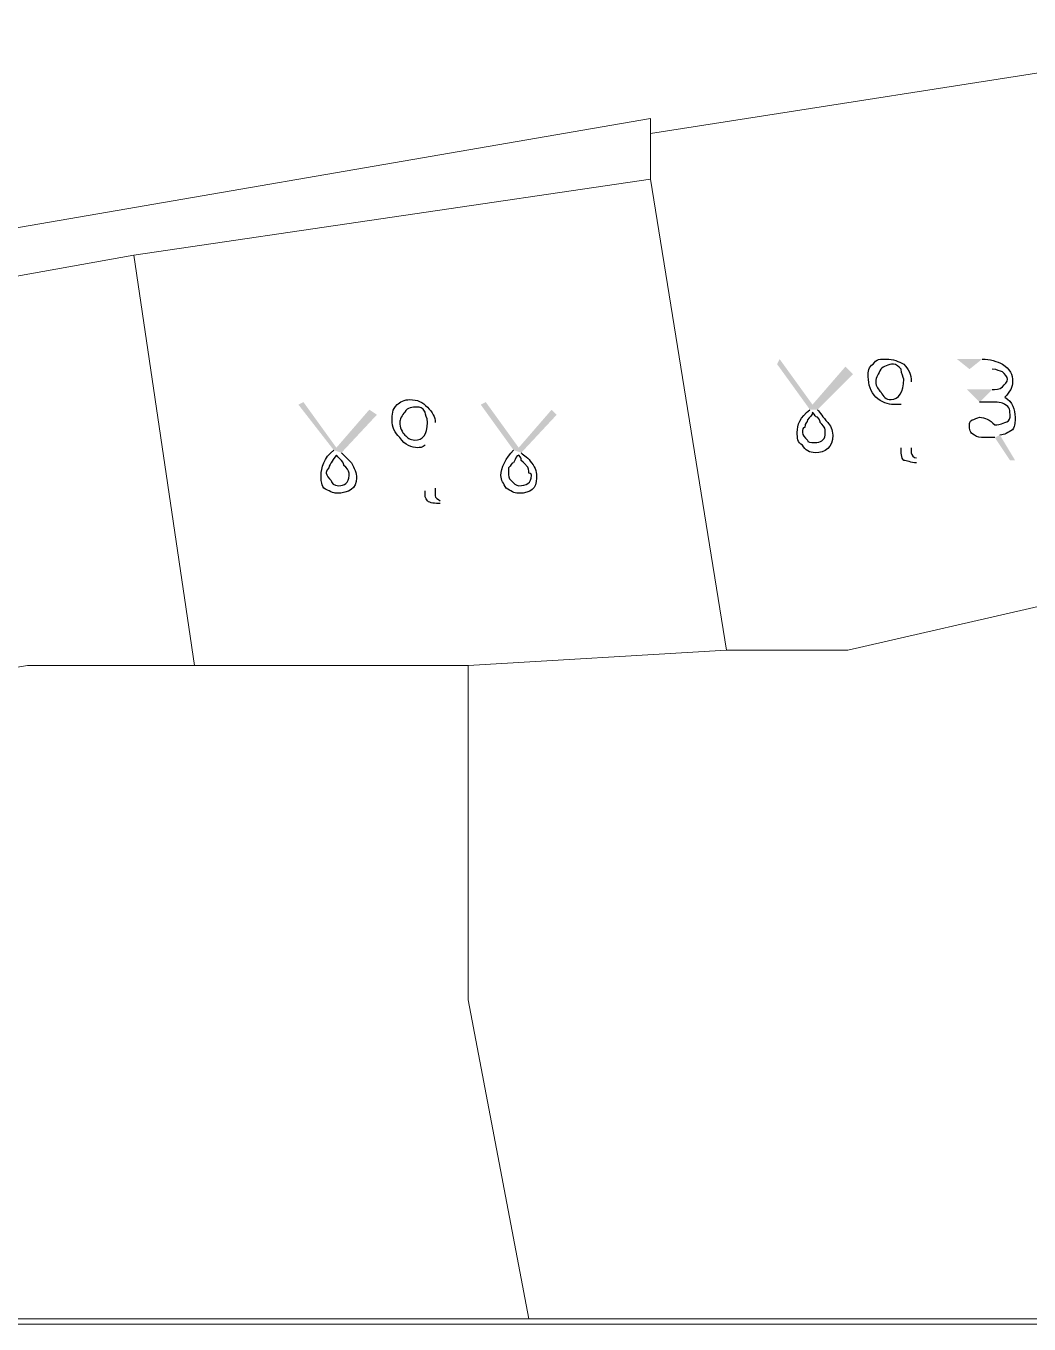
# Model space of a CAD drawing. Header units: metres. Extents: x 345912 to 349030, y 3061206 to 3061792.
# Drawn here: x 346821.61 to 346841.73, y 3061317.05 to 3061343.09 of the extents above; entities that cross this region are included whole.
import ezdxf

# ---------------------------------------------------------------- set-up
doc = ezdxf.new("R2010")
doc.units = ezdxf.units.M
doc.header["$MEASUREMENT"] = 0
doc.layers.add('PDF4_Geometry', color=7, linetype='Continuous')
doc.layers.add('PDF4_Solid Fills', color=7, linetype='Continuous')

msp = doc.modelspace()

# ---------------------------------------------------------------- hatches: boundary and pattern name
at = {"layer": 'PDF4_Solid Fills', "true_color": 0xc3c3c3, "transparency": 33554531}
h = msp.add_hatch(color=9, dxfattribs=at)
h.paths.add_polyline_path([(346861.86867, 3061355.56042), (346855.77267, 3061355.25562), (346854.85827, 3061364.39962), (346853.94387, 3061369.58122), (346859.73507, 3061370.80042), (346860.03987, 3061370.80042), (346860.95427, 3061365.61882), (346861.25907, 3061361.65642)], flags=0)
h.paths.add_polyline_path([(346864.00227, 3061332.39562), (346857.60147, 3061332.09083), (346856.68707, 3061342.14922), (346863.08787, 3061342.14922)], flags=0)
h.paths.add_polyline_path([(346838.09427, 3061366.83802), (346831.99827, 3061365.61882), (346831.08387, 3061365.31402), (346823.46387, 3061364.09482), (346814.01507, 3061362.26602), (346813.71028, 3061362.26602), (346791.45988, 3061357.99882), (346792.37427, 3061364.09482), (346811.27187, 3061367.75243), (346820.72067, 3061369.27642), (346829.55987, 3061371.10522), (346838.70387, 3061372.62922)], flags=0)
h.paths.add_polyline_path([(346867.65987, 3061372.32442), (346864.30707, 3061371.71482), (346864.30707, 3061372.01962), (346864.00227, 3061374.76282), (346867.35507, 3061375.37243)], flags=0)
h.paths.add_polyline_path([(346853.94387, 3061369.58122), (346845.71427, 3061368.05722), (346845.40947, 3061368.05722), (346845.10467, 3061368.05722), (346844.49507, 3061367.75243), (346838.09427, 3061366.83802), (346838.70387, 3061372.62922), (346849.06707, 3061374.76282), (346849.37187, 3061374.76282), (346849.67667, 3061375.06762), (346849.98147, 3061375.06762), (346850.28627, 3061375.06762), (346852.72467, 3061375.67722)], flags=0)
h.paths.add_polyline_path([(346859.73507, 3061370.80042), (346853.94387, 3061369.58122), (346852.72467, 3061375.67722), (346856.99187, 3061376.59162), (346858.82067, 3061376.89642), (346859.43027, 3061371.10522)], flags=0)
h.paths.add_polyline_path([(346864.00227, 3061374.76282), (346864.30707, 3061372.01962), (346864.30707, 3061371.71482), (346859.73507, 3061370.80042), (346859.43027, 3061371.10522), (346858.82067, 3061376.89642), (346860.95427, 3061377.20123), (346863.69747, 3061377.50603), (346863.69747, 3061376.89642)], flags=0)
h.paths.add_polyline_path([(346867.35507, 3061375.37243), (346864.00227, 3061374.76282), (346863.69747, 3061376.89642), (346863.69747, 3061377.50603), (346867.05027, 3061378.11562)], flags=0)
h.paths.add_polyline_path([(346956.05188, 3061317.15562), (346955.13748, 3061318.37482), (346952.39427, 3061320.81322), (346949.95587, 3061321.11802), (346943.85987, 3061323.25162), (346934.71587, 3061325.99482), (346928.01028, 3061327.51882), (346922.82867, 3061327.51882), (346919.78067, 3061327.21402), (346917.64707, 3061326.29962), (346909.41747, 3061322.03243), (346903.32147, 3061317.76522), (346901.18787, 3061317.15562), (346787.49747, 3061317.15562), (346787.19267, 3061318.37482), (346787.19267, 3061320.50842), (346788.10707, 3061333.91962), (346788.41187, 3061335.74842), (346788.41187, 3061342.14922), (346788.71668, 3061350.37882), (346789.63107, 3061357.08442), (346790.54547, 3061360.74202), (346790.54547, 3061366.22842), (346791.45988, 3061369.58122), (346794.50787, 3061379.03002), (346793.89827, 3061382.07802), (346793.59348, 3061382.99243), (346790.54547, 3061391.83162), (346787.19267, 3061402.80443), (346782.92547, 3061416.52042), (346782.92547, 3061419.87322), (346782.92547, 3061427.18843), (346780.18227, 3061437.55162), (346778.04867, 3061448.82923), (346775.30547, 3061457.36363), (346773.78147, 3061460.41162), (346770.73347, 3061464.06923), (346767.07587, 3061467.72682), (346763.11347, 3061473.51802), (346756.40787, 3061482.66203), (346754.88388, 3061486.31962), (346748.78787, 3061488.45322), (346744.82547, 3061489.36763), (346745.73987, 3061490.58682), (346754.57907, 3061487.84363), (346755.18867, 3061488.75802), (346754.57907, 3061494.24442), (346751.22627, 3061506.13162), (346747.56867, 3061512.83722), (346749.39748, 3061514.05643), (346753.35987, 3061506.43643), (346754.57907, 3061501.86442), (346756.71267, 3061492.72042), (346757.32227, 3061484.79563), (346760.37028, 3061481.13802), (346761.89427, 3061478.39483), (346767.07587, 3061470.77483), (346772.56227, 3061464.37402), (346775.00067, 3061461.02123), (346778.04867, 3061454.62042), (346780.18227, 3061447.00042), (346780.79187, 3061442.42843), (346784.44948, 3061428.10282), (346785.05907, 3061419.87322), (346785.36387, 3061417.13002), (346789.93587, 3061400.67083), (346795.11747, 3061386.04042), (346796.03187, 3061382.07802), (346795.42227, 3061375.67722), (346792.67907, 3061367.14282), (346792.37427, 3061364.09482), (346791.45988, 3061357.99882), (346791.15507, 3061353.73162), (346790.24067, 3061345.19722), (346789.93587, 3061333.61482), (346789.93587, 3061332.70042), (346789.63107, 3061331.48123), (346789.32628, 3061325.69002), (346789.02147, 3061321.42283), (346789.32628, 3061318.98443), (346789.63107, 3061317.15562), (346895.09187, 3061317.15562), (346896.00627, 3061317.46042), (346900.57827, 3061318.67962), (346905.45507, 3061320.81322), (346908.80787, 3061323.25162), (346916.12308, 3061327.21402), (346916.73267, 3061327.51882), (346917.64707, 3061327.82362), (346920.69507, 3061328.73802), (346927.70547, 3061328.73802), (346936.23988, 3061326.90923), (346946.29828, 3061324.16603), (346948.12707, 3061323.25162), (346949.04147, 3061322.94682), (346955.13748, 3061320.50842), (346957.57587, 3061318.37482), (346957.88067, 3061318.07002), (346958.49028, 3061317.15562)], flags=0)
h.paths.add_polyline_path([(346863.08787, 3061342.14922), (346856.68707, 3061342.14922), (346855.77267, 3061355.25562), (346861.86867, 3061355.56042), (346862.17347, 3061353.73162), (346862.78307, 3061343.97802)], flags=0)
h = msp.add_hatch(color=9, dxfattribs=at)
h.paths.add_polyline_path([(346861.86867, 3061355.56042), (346855.77267, 3061355.25562), (346854.85827, 3061364.39962), (346853.94387, 3061369.58122), (346859.73507, 3061370.80042), (346860.03987, 3061370.80042), (346860.95427, 3061365.61882), (346861.25907, 3061361.65642)], flags=0)
h.paths.add_polyline_path([(346864.00227, 3061332.39562), (346857.60147, 3061332.09083), (346856.68707, 3061342.14922), (346863.08787, 3061342.14922)], flags=0)
h.paths.add_polyline_path([(346838.09427, 3061366.83802), (346831.99827, 3061365.61882), (346831.08387, 3061365.31402), (346823.46387, 3061364.09482), (346814.01507, 3061362.26602), (346813.71028, 3061362.26602), (346791.45988, 3061357.99882), (346792.37427, 3061364.09482), (346811.27187, 3061367.75243), (346820.72067, 3061369.27642), (346829.55987, 3061371.10522), (346838.70387, 3061372.62922)], flags=0)
h.paths.add_polyline_path([(346867.65987, 3061372.32442), (346864.30707, 3061371.71482), (346864.30707, 3061372.01962), (346864.00227, 3061374.76282), (346867.35507, 3061375.37243)], flags=0)
h.paths.add_polyline_path([(346853.94387, 3061369.58122), (346845.71427, 3061368.05722), (346845.40947, 3061368.05722), (346845.10467, 3061368.05722), (346844.49507, 3061367.75243), (346838.09427, 3061366.83802), (346838.70387, 3061372.62922), (346849.06707, 3061374.76282), (346849.37187, 3061374.76282), (346849.67667, 3061375.06762), (346849.98147, 3061375.06762), (346850.28627, 3061375.06762), (346852.72467, 3061375.67722)], flags=0)
h.paths.add_polyline_path([(346859.73507, 3061370.80042), (346853.94387, 3061369.58122), (346852.72467, 3061375.67722), (346856.99187, 3061376.59162), (346858.82067, 3061376.89642), (346859.43027, 3061371.10522)], flags=0)
h.paths.add_polyline_path([(346864.00227, 3061374.76282), (346864.30707, 3061372.01962), (346864.30707, 3061371.71482), (346859.73507, 3061370.80042), (346859.43027, 3061371.10522), (346858.82067, 3061376.89642), (346860.95427, 3061377.20123), (346863.69747, 3061377.50603), (346863.69747, 3061376.89642)], flags=0)
h.paths.add_polyline_path([(346867.35507, 3061375.37243), (346864.00227, 3061374.76282), (346863.69747, 3061376.89642), (346863.69747, 3061377.50603), (346867.05027, 3061378.11562)], flags=0)
h.paths.add_polyline_path([(346956.05188, 3061317.15562), (346955.13748, 3061318.37482), (346952.39427, 3061320.81322), (346949.95587, 3061321.11802), (346943.85987, 3061323.25162), (346934.71587, 3061325.99482), (346928.01028, 3061327.51882), (346922.82867, 3061327.51882), (346919.78067, 3061327.21402), (346917.64707, 3061326.29962), (346909.41747, 3061322.03243), (346903.32147, 3061317.76522), (346901.18787, 3061317.15562), (346787.49747, 3061317.15562), (346787.19267, 3061318.37482), (346787.19267, 3061320.50842), (346788.10707, 3061333.91962), (346788.41187, 3061335.74842), (346788.41187, 3061342.14922), (346788.71668, 3061350.37882), (346789.63107, 3061357.08442), (346790.54547, 3061360.74202), (346790.54547, 3061366.22842), (346791.45988, 3061369.58122), (346794.50787, 3061379.03002), (346793.89827, 3061382.07802), (346793.59348, 3061382.99243), (346790.54547, 3061391.83162), (346787.19267, 3061402.80443), (346782.92547, 3061416.52042), (346782.92547, 3061419.87322), (346782.92547, 3061427.18843), (346780.18227, 3061437.55162), (346778.04867, 3061448.82923), (346775.30547, 3061457.36363), (346773.78147, 3061460.41162), (346770.73347, 3061464.06923), (346767.07587, 3061467.72682), (346763.11347, 3061473.51802), (346756.40787, 3061482.66203), (346754.88388, 3061486.31962), (346748.78787, 3061488.45322), (346744.82547, 3061489.36763), (346745.73987, 3061490.58682), (346754.57907, 3061487.84363), (346755.18867, 3061488.75802), (346754.57907, 3061494.24442), (346751.22627, 3061506.13162), (346747.56867, 3061512.83722), (346749.39748, 3061514.05643), (346753.35987, 3061506.43643), (346754.57907, 3061501.86442), (346756.71267, 3061492.72042), (346757.32227, 3061484.79563), (346760.37028, 3061481.13802), (346761.89427, 3061478.39483), (346767.07587, 3061470.77483), (346772.56227, 3061464.37402), (346775.00067, 3061461.02123), (346778.04867, 3061454.62042), (346780.18227, 3061447.00042), (346780.79187, 3061442.42843), (346784.44948, 3061428.10282), (346785.05907, 3061419.87322), (346785.36387, 3061417.13002), (346789.93587, 3061400.67083), (346795.11747, 3061386.04042), (346796.03187, 3061382.07802), (346795.42227, 3061375.67722), (346792.67907, 3061367.14282), (346792.37427, 3061364.09482), (346791.45988, 3061357.99882), (346791.15507, 3061353.73162), (346790.24067, 3061345.19722), (346789.93587, 3061333.61482), (346789.93587, 3061332.70042), (346789.63107, 3061331.48123), (346789.32628, 3061325.69002), (346789.02147, 3061321.42283), (346789.32628, 3061318.98443), (346789.63107, 3061317.15562), (346895.09187, 3061317.15562), (346896.00627, 3061317.46042), (346900.57827, 3061318.67962), (346905.45507, 3061320.81322), (346908.80787, 3061323.25162), (346916.12308, 3061327.21402), (346916.73267, 3061327.51882), (346917.64707, 3061327.82362), (346920.69507, 3061328.73802), (346927.70547, 3061328.73802), (346936.23988, 3061326.90923), (346946.29828, 3061324.16603), (346948.12707, 3061323.25162), (346949.04147, 3061322.94682), (346955.13748, 3061320.50842), (346957.57587, 3061318.37482), (346957.88067, 3061318.07002), (346958.49028, 3061317.15562)], flags=0)
h.paths.add_polyline_path([(346863.08787, 3061342.14922), (346856.68707, 3061342.14922), (346855.77267, 3061355.25562), (346861.86867, 3061355.56042), (346862.17347, 3061353.73162), (346862.78307, 3061343.97802)], flags=0)
at = {"layer": 'PDF4_Solid Fills', "transparency": 33554559}
h = msp.add_hatch(color=256, dxfattribs=at)
h.paths.add_polyline_path([(346837.33227, 3061335.39282), (346836.67187, 3061336.30722), (346836.72267, 3061336.40882), (346837.38307, 3061335.49442), (346838.04347, 3061336.25642), (346838.19587, 3061336.10402), (346837.48467, 3061335.39282)], flags=0)
h.paths.add_polyline_path([(346839.36427, 3061335.95162), (346839.36427, 3061334.63082)], flags=0)
h.paths.add_polyline_path([(346839.46587, 3061334.42762), (346839.46587, 3061334.32602)], flags=0)
h.paths.add_polyline_path([(346840.53267, 3061336.20562), (346840.27867, 3061336.40882), (346840.78667, 3061336.40882)], flags=0)
h.paths.add_polyline_path([(346841.14227, 3061334.88482), (346841.44707, 3061334.37682), (346841.34547, 3061334.37682), (346841.04067, 3061334.83402)], flags=0)
h.paths.add_polyline_path([(346840.73587, 3061335.54522), (346840.48187, 3061335.79922), (346840.98987, 3061335.79922)], flags=0)
h = msp.add_hatch(color=256, dxfattribs=at)
h.paths.add_polyline_path([(346827.78188, 3061334.58002), (346827.07068, 3061335.49442), (346827.17228, 3061335.54522), (346827.83268, 3061334.63082), (346828.49308, 3061335.39282), (346828.64548, 3061335.29122), (346827.93428, 3061334.52922)], flags=0)
h.paths.add_polyline_path([(346829.81388, 3061335.13882), (346829.81388, 3061333.81802)], flags=0)
h.paths.add_polyline_path([(346829.91548, 3061333.56402), (346829.91548, 3061333.51322)], flags=0)
h.paths.add_polyline_path([(346831.38868, 3061334.58002), (346830.72828, 3061335.49442), (346830.82988, 3061335.54522), (346831.49028, 3061334.63082), (346832.15068, 3061335.39282), (346832.25228, 3061335.29122), (346831.54108, 3061334.52922)], flags=0)

# ---------------------------------------------------------------- linework, layer by layer
at = {"layer": 'PDF4_Geometry', "lineweight": 13}
msp.add_lwpolyline([(346742.03148, 3061540.87883), (346969.86948, 3061540.87883), (346969.86948, 3061317.05403), (346742.03148, 3061317.05403)], close=True, dxfattribs=at)
at = {"layer": 'PDF4_Geometry', "lineweight": 9}
for points in [[(346901.18787, 3061317.15562), (346787.49747, 3061317.15562), (346787.19267, 3061318.37482), (346787.19267, 3061320.50842), (346788.10707, 3061333.91962), (346788.41187, 3061335.74842), (346788.41187, 3061342.14922), (346788.71668, 3061350.37882), (346789.63107, 3061357.08442), (346790.54547, 3061360.74202), (346790.54547, 3061366.22842), (346791.45988, 3061369.58122), (346794.50787, 3061379.03002), (346793.89827, 3061382.07802), (346793.59348, 3061382.99243), (346790.54547, 3061391.83162), (346787.19267, 3061402.80443), (346782.92547, 3061416.52042), (346782.92547, 3061419.87322), (346782.92547, 3061427.18843), (346780.18227, 3061437.55162), (346778.04867, 3061448.82923)], [(346901.18787, 3061317.15562), (346787.49747, 3061317.15562), (346787.19267, 3061318.37482), (346787.19267, 3061320.50842), (346788.10707, 3061333.91962), (346788.41187, 3061335.74842), (346788.41187, 3061342.14922), (346788.71668, 3061350.37882), (346789.63107, 3061357.08442), (346790.54547, 3061360.74202), (346790.54547, 3061366.22842), (346791.45988, 3061369.58122), (346794.50787, 3061379.03002), (346793.89827, 3061382.07802), (346793.59348, 3061382.99243), (346790.54547, 3061391.83162), (346787.19267, 3061402.80443), (346782.92547, 3061416.52042), (346782.92547, 3061419.87322), (346782.92547, 3061427.18843), (346780.18227, 3061437.55162), (346778.04867, 3061448.82923)], [(346780.18227, 3061447.00042), (346780.79187, 3061442.42843), (346784.44948, 3061428.10282), (346785.05907, 3061419.87322), (346785.36387, 3061417.13002), (346789.93587, 3061400.67083), (346795.11747, 3061386.04042), (346796.03187, 3061382.07802), (346795.42227, 3061375.67722), (346792.67907, 3061367.14282), (346792.37427, 3061364.09482), (346791.45988, 3061357.99882), (346791.15507, 3061353.73162), (346790.24067, 3061345.19722), (346789.93587, 3061333.61482), (346789.93587, 3061332.70042), (346789.63107, 3061331.48123), (346789.32628, 3061325.69002), (346789.02147, 3061321.42283), (346789.32628, 3061318.98443), (346789.63107, 3061317.15562), (346895.09187, 3061317.15562)], [(346780.18227, 3061447.00042), (346780.79187, 3061442.42843), (346784.44948, 3061428.10282), (346785.05907, 3061419.87322), (346785.36387, 3061417.13002), (346789.93587, 3061400.67083), (346795.11747, 3061386.04042), (346796.03187, 3061382.07802), (346795.42227, 3061375.67722), (346792.67907, 3061367.14282), (346792.37427, 3061364.09482), (346791.45988, 3061357.99882), (346791.15507, 3061353.73162), (346790.24067, 3061345.19722), (346789.93587, 3061333.61482), (346789.93587, 3061332.70042), (346789.63107, 3061331.48123), (346789.32628, 3061325.69002), (346789.02147, 3061321.42283), (346789.32628, 3061318.98443), (346789.63107, 3061317.15562), (346895.09187, 3061317.15562)]]:
    msp.add_lwpolyline(points, dxfattribs=at)
for points in [[(346844.49507, 3061349.46444), (346844.19028, 3061348.55004), (346844.49507, 3061343.97803), (346843.88548, 3061342.45403), (346834.13188, 3061340.93004), (346834.13188, 3061341.23483), (346789.93587, 3061333.61483), (346790.24068, 3061345.19724), (346800.60388, 3061346.11164), (346806.69988, 3061347.02602), (346811.27188, 3061347.63564), (346814.01507, 3061348.24523), (346814.31988, 3061348.24523), (346823.76867, 3061350.98844), (346827.12147, 3061351.90284), (346831.08388, 3061352.81724), (346831.38867, 3061352.81724), (346831.99828, 3061353.12203), (346832.30308, 3061353.12203), (346836.57028, 3061354.03643), (346840.22787, 3061353.42683), (346845.10468, 3061350.98844), (346845.10468, 3061350.68363)], [(346844.49507, 3061349.46444), (346844.19028, 3061348.55004), (346844.49507, 3061343.97803), (346843.88548, 3061342.45403), (346834.13188, 3061340.93004), (346834.13188, 3061341.23483), (346789.93587, 3061333.61483), (346790.24068, 3061345.19724), (346800.60388, 3061346.11164), (346806.69988, 3061347.02602), (346811.27188, 3061347.63564), (346814.01507, 3061348.24523), (346814.31988, 3061348.24523), (346823.76867, 3061350.98844), (346827.12147, 3061351.90284), (346831.08388, 3061352.81724), (346831.38867, 3061352.81724), (346831.99828, 3061353.12203), (346832.30308, 3061353.12203), (346836.57028, 3061354.03643), (346840.22787, 3061353.42683), (346845.10468, 3061350.98844), (346845.10468, 3061350.68363)], [(346843.88548, 3061342.14923), (346843.88548, 3061336.66284), (346843.27587, 3061333.91963), (346843.88548, 3061331.78602), (346842.05668, 3061331.48124), (346838.09427, 3061330.56683), (346835.65587, 3061330.56683), (346834.13188, 3061340.01564), (346834.13188, 3061340.93004), (346843.88548, 3061342.45403)], [(346843.88548, 3061342.14923), (346843.88548, 3061336.66284), (346843.27587, 3061333.91963), (346843.88548, 3061331.78602), (346842.05668, 3061331.48124), (346838.09427, 3061330.56683), (346835.65587, 3061330.56683), (346834.13188, 3061340.01564), (346834.13188, 3061340.93004), (346843.88548, 3061342.45403)], [(346834.13188, 3061340.93004), (346834.13188, 3061340.01564), (346823.76867, 3061338.49164), (346811.88147, 3061336.35803), (346803.04227, 3061334.83403), (346789.93587, 3061332.70042), (346789.93587, 3061333.61483), (346834.13188, 3061341.23483)], [(346834.13188, 3061340.93004), (346834.13188, 3061340.01564), (346823.76867, 3061338.49164), (346811.88147, 3061336.35803), (346803.04227, 3061334.83403), (346789.93587, 3061332.70042), (346789.93587, 3061333.61483), (346834.13188, 3061341.23483)], [(346835.65587, 3061330.56683), (346830.47427, 3061330.26203), (346824.98787, 3061330.26203), (346823.76867, 3061338.49164), (346834.13188, 3061340.01564)], [(346835.65587, 3061330.56683), (346830.47427, 3061330.26203), (346824.98787, 3061330.26203), (346823.76867, 3061338.49164), (346834.13188, 3061340.01564)], [(346824.98787, 3061330.26203), (346821.63507, 3061330.26203), (346812.49108, 3061328.73803), (346811.88147, 3061336.35803), (346823.76867, 3061338.49164)], [(346824.98787, 3061330.26203), (346821.63507, 3061330.26203), (346812.49108, 3061328.73803), (346811.88147, 3061336.35803), (346823.76867, 3061338.49164)], [(346864.00227, 3061328.12844), (346867.05028, 3061324.77564), (346869.18388, 3061317.15564), (346831.69348, 3061317.15564), (346830.47427, 3061323.55643), (346830.47427, 3061330.26203), (346835.65587, 3061330.56683), (346838.09427, 3061330.56683), (346842.05668, 3061331.48124), (346843.88548, 3061331.78602), (346851.81028, 3061331.48124), (346853.94388, 3061331.48124), (346861.25908, 3061329.65243)], [(346864.00227, 3061328.12844), (346867.05028, 3061324.77564), (346869.18388, 3061317.15564), (346831.69348, 3061317.15564), (346830.47427, 3061323.55643), (346830.47427, 3061330.26203), (346835.65587, 3061330.56683), (346838.09427, 3061330.56683), (346842.05668, 3061331.48124), (346843.88548, 3061331.78602), (346851.81028, 3061331.48124), (346853.94388, 3061331.48124), (346861.25908, 3061329.65243)], [(346789.63108, 3061317.15564), (346789.32628, 3061318.98444), (346798.16547, 3061319.89884), (346802.73748, 3061320.81322), (346803.65188, 3061323.86124), (346803.95668, 3061324.16602), (346805.48068, 3061326.29963), (346809.74788, 3061328.43322), (346812.49108, 3061328.73803), (346821.63507, 3061330.26203), (346824.98787, 3061330.26203), (346830.47427, 3061330.26203), (346830.47427, 3061323.55643), (346831.69348, 3061317.15564)], [(346789.63108, 3061317.15564), (346789.32628, 3061318.98444), (346798.16547, 3061319.89884), (346802.73748, 3061320.81322), (346803.65188, 3061323.86124), (346803.95668, 3061324.16602), (346805.48068, 3061326.29963), (346809.74788, 3061328.43322), (346812.49108, 3061328.73803), (346821.63507, 3061330.26203), (346824.98787, 3061330.26203), (346830.47427, 3061330.26203), (346830.47427, 3061323.55643), (346831.69348, 3061317.15564)]]:
    msp.add_lwpolyline(points, close=True, dxfattribs=at)
at = {"layer": 'PDF4_Geometry', "lineweight": 25}
for points in [[(346838.50067, 3061336.05322), (346838.50067, 3061336.15482), (346838.50067, 3061336.25642), (346838.60227, 3061336.30722)], [(346838.60227, 3061336.30722), (346838.65307, 3061336.40882), (346838.75467, 3061336.40882), (346838.85627, 3061336.40882)], [(346838.75467, 3061336.20562), (346838.70387, 3061336.10402), (346838.65307, 3061336.05322), (346838.65307, 3061335.95162)], [(346839.00867, 3061336.30722), (346838.90707, 3061336.30722), (346838.80547, 3061336.25642), (346838.75467, 3061336.20562)], [(346838.85627, 3061336.40882), (346839.00867, 3061336.40882), (346839.11027, 3061336.35802), (346839.21187, 3061336.30722)], [(346839.16107, 3061336.20562), (346839.11027, 3061336.25642), (346839.05947, 3061336.30722), (346839.00867, 3061336.30722)], [(346839.21187, 3061336.00242), (346839.21187, 3061336.05322), (346839.16107, 3061336.10402), (346839.16107, 3061336.20562)], [(346839.21187, 3061336.30722), (346839.31347, 3061336.20562), (346839.36427, 3061336.10402), (346839.36427, 3061335.95162)], [(346840.78667, 3061336.40882), (346840.93907, 3061336.40882), (346841.09147, 3061336.35802), (346841.19307, 3061336.30722)], [(346841.19307, 3061336.15482), (346841.14227, 3061336.15482), (346841.09147, 3061336.20562), (346840.98987, 3061336.20562)], [(346841.19307, 3061336.30722), (346841.34547, 3061336.20562), (346841.39627, 3061336.10402), (346841.39627, 3061335.95162)], [(346838.65307, 3061335.64682), (346838.55147, 3061335.74842), (346838.50067, 3061335.90082), (346838.50067, 3061336.05322)], [(346838.65307, 3061335.95162), (346838.65307, 3061335.85002), (346838.70387, 3061335.79922), (346838.75467, 3061335.74842)], [(346838.95787, 3061335.59602), (346839.11027, 3061335.59602), (346839.21187, 3061335.74842), (346839.21187, 3061336.00242)], [(346841.29467, 3061336.00242), (346841.29467, 3061336.05322), (346841.24387, 3061336.10402), (346841.19307, 3061336.15482)], [(346841.19307, 3061335.85002), (346841.24387, 3061335.90082), (346841.29467, 3061335.95162), (346841.29467, 3061336.00242)], [(346841.39627, 3061335.95162), (346841.39627, 3061335.85002), (346841.34547, 3061335.74842), (346841.24387, 3061335.64682)], [(346839.00867, 3061335.49442), (346838.90707, 3061335.49442), (346838.75467, 3061335.54522), (346838.65307, 3061335.64682)], [(346838.75467, 3061335.74842), (346838.80547, 3061335.64682), (346838.85627, 3061335.59602), (346838.95787, 3061335.59602)], [(346840.98987, 3061335.79922), (346841.04067, 3061335.79922), (346841.14227, 3061335.79922), (346841.19307, 3061335.85002)], [(346841.24387, 3061335.64682), (346841.39627, 3061335.54522), (346841.44707, 3061335.39282), (346841.44707, 3061335.24042)], [(346828.95028, 3061335.18962), (346828.95028, 3061335.29122), (346828.95028, 3061335.39282), (346829.05188, 3061335.49442)], [(346829.05188, 3061335.49442), (346829.10268, 3061335.54522), (346829.20428, 3061335.59602), (346829.30588, 3061335.59602)], [(346829.45828, 3061335.44362), (346829.35668, 3061335.44362), (346829.25508, 3061335.44362), (346829.20428, 3061335.34202)], [(346829.30588, 3061335.59602), (346829.45828, 3061335.59602), (346829.55988, 3061335.54522), (346829.66148, 3061335.44362)], [(346829.61068, 3061335.34202), (346829.55988, 3061335.44362), (346829.50908, 3061335.44362), (346829.45828, 3061335.44362)], [(346829.66148, 3061335.44362), (346829.76308, 3061335.34202), (346829.81388, 3061335.24042), (346829.81388, 3061335.13882)], [(346837.07827, 3061334.93562), (346837.07827, 3061335.08802), (346837.12907, 3061335.24042), (346837.33227, 3061335.39282)], [(346837.48467, 3061335.39282), (346837.53547, 3061335.34202), (346837.58627, 3061335.24042), (346837.68787, 3061335.13882)], [(346839.16107, 3061335.49442), (346839.11027, 3061335.49442), (346839.05947, 3061335.49442), (346839.00867, 3061335.49442)], [(346840.83747, 3061335.54522), (346840.78667, 3061335.54522), (346840.73587, 3061335.54522), (346840.73587, 3061335.54522)], [(346840.93907, 3061335.54522), (346840.93907, 3061335.54522), (346840.88827, 3061335.54522), (346840.83747, 3061335.54522)], [(346841.24387, 3061335.49442), (346841.19307, 3061335.54522), (346841.09147, 3061335.54522), (346840.93907, 3061335.54522)], [(346841.34547, 3061335.24042), (346841.34547, 3061335.39282), (346841.34547, 3061335.44362), (346841.24387, 3061335.49442)], [(346829.10268, 3061334.83402), (346829.00108, 3061334.93562), (346828.95028, 3061335.03722), (346828.95028, 3061335.18962)], [(346829.20428, 3061335.34202), (346829.15348, 3061335.29122), (346829.10268, 3061335.18962), (346829.10268, 3061335.13882)], [(346829.10268, 3061335.13882), (346829.10268, 3061335.03722), (346829.15348, 3061334.93562), (346829.20428, 3061334.88482)], [(346829.40748, 3061334.78322), (346829.55988, 3061334.78322), (346829.66148, 3061334.88482), (346829.66148, 3061335.13882)], [(346829.66148, 3061335.13882), (346829.66148, 3061335.24042), (346829.61068, 3061335.29122), (346829.61068, 3061335.34202)], [(346837.28147, 3061335.18962), (346837.28147, 3061335.13882), (346837.23067, 3061335.13882), (346837.23067, 3061335.03722)], [(346837.38307, 3061335.34202), (346837.38307, 3061335.29122), (346837.33227, 3061335.24042), (346837.28147, 3061335.18962)], [(346837.48467, 3061335.24042), (346837.43387, 3061335.24042), (346837.43387, 3061335.29122), (346837.38307, 3061335.34202)], [(346837.53547, 3061335.13882), (346837.53547, 3061335.13882), (346837.53547, 3061335.18962), (346837.48467, 3061335.24042)], [(346837.63707, 3061334.98642), (346837.63707, 3061335.03722), (346837.58627, 3061335.08802), (346837.53547, 3061335.13882)], [(346837.68787, 3061335.13882), (346837.73867, 3061335.08802), (346837.78947, 3061334.98642), (346837.78947, 3061334.88482)], [(346840.53267, 3061335.08802), (346840.53267, 3061335.13882), (346840.53267, 3061335.13882), (346840.58347, 3061335.18962)], [(346840.58347, 3061335.18962), (346840.63427, 3061335.18962), (346840.68507, 3061335.24042), (346840.73587, 3061335.24042)], [(346840.73587, 3061335.24042), (346840.83747, 3061335.24042), (346840.93907, 3061335.18962), (346841.04067, 3061335.08802)], [(346841.04067, 3061335.08802), (346841.09147, 3061335.08802), (346841.14227, 3061335.08802), (346841.24387, 3061335.13882)], [(346841.24387, 3061335.13882), (346841.29467, 3061335.13882), (346841.34547, 3061335.18962), (346841.34547, 3061335.24042)], [(346841.44707, 3061335.24042), (346841.44707, 3061335.13882), (346841.44707, 3061335.08802), (346841.39627, 3061334.98642)], [(346829.20428, 3061334.88482), (346829.25508, 3061334.83402), (346829.30588, 3061334.78322), (346829.40748, 3061334.78322)], [(346837.17987, 3061334.68162), (346837.07827, 3061334.73242), (346837.07827, 3061334.83402), (346837.07827, 3061334.93562)], [(346837.23067, 3061335.03722), (346837.17987, 3061335.03722), (346837.17987, 3061334.98642), (346837.17987, 3061334.93562)], [(346837.17987, 3061334.93562), (346837.17987, 3061334.88482), (346837.23067, 3061334.83402), (346837.28147, 3061334.78322)], [(346837.43387, 3061334.73242), (346837.53547, 3061334.73242), (346837.63707, 3061334.78322), (346837.63707, 3061334.88482)], [(346837.78947, 3061334.88482), (346837.78947, 3061334.63082), (346837.63707, 3061334.52922), (346837.43387, 3061334.52922)], [(346837.63707, 3061334.88482), (346837.63707, 3061334.93562), (346837.63707, 3061334.93562), (346837.63707, 3061334.98642)], [(346840.63427, 3061334.88482), (346840.53267, 3061334.93562), (346840.53267, 3061334.98642), (346840.53267, 3061335.08802)], [(346840.83747, 3061334.83402), (346840.73587, 3061334.83402), (346840.68507, 3061334.83402), (346840.63427, 3061334.88482)], [(346841.39627, 3061334.98642), (346841.29467, 3061334.93562), (346841.24387, 3061334.88482), (346841.14227, 3061334.88482)], [(346829.45828, 3061334.63082), (346829.35668, 3061334.63082), (346829.20428, 3061334.68162), (346829.10268, 3061334.83402)], [(346829.61068, 3061334.68162), (346829.55988, 3061334.63082), (346829.50908, 3061334.63082), (346829.45828, 3061334.63082)], [(346837.43387, 3061334.52922), (346837.33227, 3061334.52922), (346837.23067, 3061334.58002), (346837.17987, 3061334.68162)], [(346837.28147, 3061334.78322), (346837.28147, 3061334.73242), (346837.33227, 3061334.73242), (346837.43387, 3061334.73242)], [(346839.21187, 3061334.37682), (346839.16107, 3061334.42762), (346839.16107, 3061334.52922), (346839.16107, 3061334.63082)], [(346839.36427, 3061334.63082), (346839.36427, 3061334.58002), (346839.36427, 3061334.52922), (346839.36427, 3061334.52922)], [(346841.04067, 3061334.83402), (346840.98987, 3061334.83402), (346840.88827, 3061334.83402), (346840.83747, 3061334.83402)], [(346827.52788, 3061334.07202), (346827.52788, 3061334.22442), (346827.57868, 3061334.42762), (346827.78188, 3061334.58002)], [(346827.83268, 3061334.47842), (346827.83268, 3061334.47842), (346827.78188, 3061334.42762), (346827.73108, 3061334.32602)], [(346827.93428, 3061334.37682), (346827.88348, 3061334.42762), (346827.88348, 3061334.42762), (346827.83268, 3061334.47842)], [(346827.93428, 3061334.52922), (346827.98508, 3061334.47842), (346828.03588, 3061334.42762), (346828.13748, 3061334.32602)], [(346827.98508, 3061334.27522), (346827.98508, 3061334.27522), (346827.98508, 3061334.32602), (346827.93428, 3061334.37682)], [(346831.13468, 3061334.07202), (346831.13468, 3061334.22442), (346831.23628, 3061334.42762), (346831.38868, 3061334.58002)], [(346831.49028, 3061334.47842), (346831.43948, 3061334.47842), (346831.43948, 3061334.42762), (346831.38868, 3061334.32602)], [(346831.54108, 3061334.37682), (346831.54108, 3061334.42762), (346831.54108, 3061334.42762), (346831.49028, 3061334.47842)], [(346831.54108, 3061334.52922), (346831.59188, 3061334.47842), (346831.69348, 3061334.42762), (346831.74428, 3061334.32602)], [(346831.64268, 3061334.27522), (346831.64268, 3061334.27522), (346831.59188, 3061334.32602), (346831.54108, 3061334.37682)], [(346839.46587, 3061334.32602), (346839.36427, 3061334.32602), (346839.26267, 3061334.37682), (346839.21187, 3061334.37682)], [(346839.36427, 3061334.52922), (346839.36427, 3061334.47842), (346839.41507, 3061334.42762), (346839.46587, 3061334.42762)], [(346827.68028, 3061334.22442), (346827.62948, 3061334.17362), (346827.62948, 3061334.12282), (346827.62948, 3061334.12282)], [(346827.62948, 3061334.12282), (346827.62948, 3061334.07202), (346827.68028, 3061334.02122), (346827.73108, 3061333.97042)], [(346827.73108, 3061334.32602), (346827.73108, 3061334.32602), (346827.68028, 3061334.27522), (346827.68028, 3061334.22442)], [(346828.08668, 3061334.12282), (346828.08668, 3061334.17362), (346828.03588, 3061334.22442), (346827.98508, 3061334.27522)], [(346828.08668, 3061334.07202), (346828.08668, 3061334.07202), (346828.08668, 3061334.12282), (346828.08668, 3061334.12282)], [(346828.13748, 3061334.32602), (346828.18828, 3061334.22442), (346828.23908, 3061334.12282), (346828.23908, 3061334.02122)], [(346831.38868, 3061334.32602), (346831.33788, 3061334.32602), (346831.33788, 3061334.27522), (346831.28708, 3061334.22442)], [(346831.28708, 3061334.22442), (346831.28708, 3061334.17362), (346831.28708, 3061334.12282), (346831.28708, 3061334.12282)], [(346831.28708, 3061334.12282), (346831.28708, 3061334.07202), (346831.28708, 3061334.02122), (346831.33788, 3061333.97042)], [(346831.69348, 3061334.12282), (346831.69348, 3061334.17362), (346831.69348, 3061334.22442), (346831.64268, 3061334.27522)], [(346831.74428, 3061334.07202), (346831.74428, 3061334.07202), (346831.74428, 3061334.12282), (346831.69348, 3061334.12282)], [(346831.74428, 3061334.32602), (346831.84588, 3061334.22442), (346831.84588, 3061334.12282), (346831.84588, 3061334.02122)], [(346827.57868, 3061333.81802), (346827.52788, 3061333.91962), (346827.52788, 3061333.97042), (346827.52788, 3061334.07202)], [(346827.83268, 3061333.71642), (346827.78188, 3061333.71642), (346827.68028, 3061333.76722), (346827.57868, 3061333.81802)], [(346827.73108, 3061333.97042), (346827.73108, 3061333.91962), (346827.78188, 3061333.86882), (346827.88348, 3061333.86882)], [(346828.23908, 3061334.02122), (346828.23908, 3061333.81802), (346828.08668, 3061333.71642), (346827.83268, 3061333.71642)], [(346827.88348, 3061333.86882), (346827.98508, 3061333.86882), (346828.08668, 3061333.91962), (346828.08668, 3061334.07202)], [(346829.81388, 3061333.81802), (346829.81388, 3061333.71642), (346829.81388, 3061333.66562), (346829.81388, 3061333.66562)], [(346831.23628, 3061333.81802), (346831.18548, 3061333.91962), (346831.13468, 3061333.97042), (346831.13468, 3061334.07202)], [(346831.49028, 3061333.71642), (346831.38868, 3061333.71642), (346831.33788, 3061333.76722), (346831.23628, 3061333.81802)], [(346831.33788, 3061333.97042), (346831.38868, 3061333.91962), (346831.43948, 3061333.86882), (346831.49028, 3061333.86882)], [(346831.49028, 3061333.86882), (346831.64268, 3061333.86882), (346831.74428, 3061333.91962), (346831.74428, 3061334.07202)], [(346831.84588, 3061334.02122), (346831.84588, 3061333.81802), (346831.74428, 3061333.71642), (346831.49028, 3061333.71642)], [(346829.66148, 3061333.56402), (346829.61068, 3061333.61482), (346829.61068, 3061333.66562), (346829.61068, 3061333.76722)], [(346829.91548, 3061333.51322), (346829.81388, 3061333.51322), (346829.71228, 3061333.51322), (346829.66148, 3061333.56402)], [(346829.81388, 3061333.66562), (346829.81388, 3061333.61482), (346829.86468, 3061333.61482), (346829.91548, 3061333.56402)]]:
    msp.add_open_spline(points, degree=3, dxfattribs=at)

doc.saveas('drawing.dxf')
